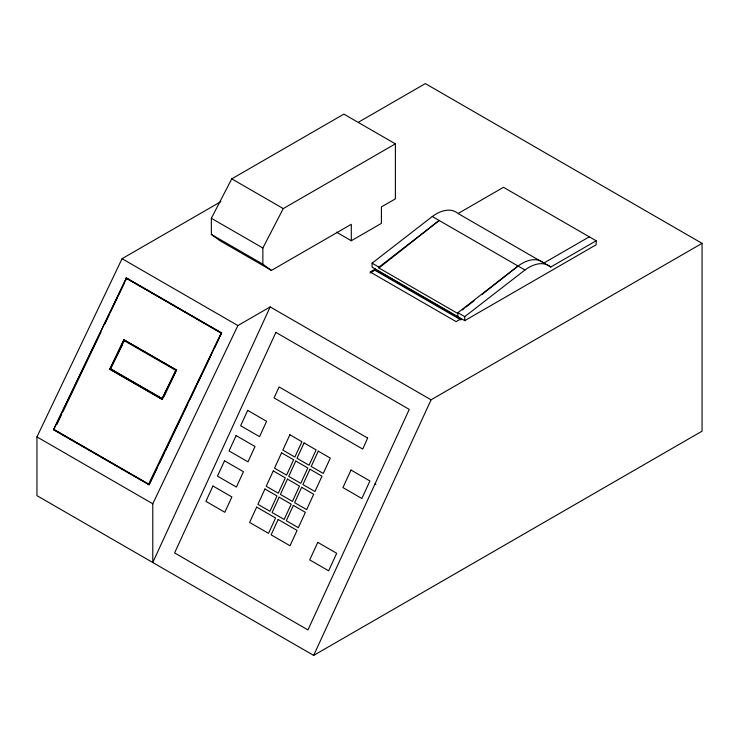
<?xml version="1.0" encoding="UTF-8"?>
<svg xmlns="http://www.w3.org/2000/svg" width="739" height="739" viewBox="0 0 739 739"><rect width="100%" height="100%" fill="white"/><g stroke="black" fill="none" stroke-linecap="round" stroke-linejoin="round"><path stroke-width="1.11" d="M270.188 306.916L152.779 562.518L152.779 503.776L237.893 325.557L270.188 306.916L431.068 399.808L702.05 243.353L702.05 431.17L313.659 655.401L36.95 495.647L36.95 436.906L122.064 258.687L220.832 201.673M313.659 655.401L431.068 399.808M53.522 429.775L126.508 277.855L53.522 429.775L149.075 484.839L157.037 468.175M56.848 424.5L61.79 414.136M62.787 412.066L100.892 332.282M104.846 323.987L109.797 313.632M110.785 311.553L117.224 298.085M118.212 296.016L124.642 282.547M125.63 280.469L126.618 278.4L220.222 332.439M109.723 369.158L162.525 399.559L109.723 369.158L123.792 339.709L176.593 370.1L123.792 339.709M110.065 369.269L124.134 339.811M123.958 340.503L175.9 370.396L162.358 398.764L110.416 368.863L124.3 340.605M110.416 368.863L122.369 344.66M162.017 398.654L175.9 370.396M162.183 399.448L176.251 369.999M163.984 396.51L176.113 371.117M148.594 484.174L54.002 429.571L148.594 484.174L221.21 333.012M221.691 332.809L149.075 484.839M159.522 462.974L164.492 452.554M165.49 450.476L171.956 436.934M172.954 434.855L182.893 414.025M183.891 411.946L187.373 404.658M189.858 399.448L196.325 385.915M197.322 383.827L211.742 353.63M214.227 348.429L219.206 338.009M220.194 335.931L221.192 333.843M351.302 240.738L351.302 224.305L271.435 270.409L219.926 240.674L211.354 234.448L211.354 218.273L231.76 178.856L343.884 114.12L395.393 143.856L395.393 198.846L381.398 206.92L381.398 223.363L351.302 240.738L336.439 232.157M271.435 270.409L262.862 264.183L262.862 248.008L283.268 208.592L395.393 143.856M378.968 267.989L439.169 220.471L378.968 267.148L378.968 267.989L457.866 313.539M462.355 309.992L464.157 308.569M465.949 307.156L474.041 300.773M482.124 294.39L518.067 266.022A39.777 22.964 -60 0 1 543.867 263.047L589.288 236.822M542.869 262.474L458.088 213.525L503.499 187.3L596.161 240.794L596.161 244.766L464.748 320.643L372.087 267.148L372.087 263.176L432.287 216.499A39.777 22.964 -60 0 1 457.469 213.017M457.866 316.671L457.866 312.699L518.067 266.022M464.748 320.643L464.748 316.671L524.949 269.994A39.777 22.964 -60 0 1 550.749 267.019L596.161 240.794M358.498 122.184L425.341 83.599L702.05 243.353M375.301 269.005L370.137 271.98L456.148 321.641L461.302 318.657M370.137 272.977L374.876 270.243L460.877 319.904L460.877 318.906L374.876 269.255L374.876 270.243M126.618 278.4L220.841 332.901M543.867 263.047L550.749 267.019M432.287 216.499L524.949 269.994M231.76 178.856L283.268 208.592M372.087 263.176L378.968 267.148M457.866 312.699L464.748 316.671M211.354 218.273L262.862 248.008M211.354 234.448L262.862 264.183M122.064 258.687L237.893 325.557M126.138 277.735L221.321 332.698M375.024 483.906L375.939 484.442M110.758 368.973L162.358 398.764M36.95 436.906L152.779 503.776M367.625 438.042L362.729 449.081L274.086 397.905L279.12 386.95L367.625 438.042M275.887 332.393L174.589 552.929L307.951 629.924L409.258 409.397L275.887 332.393M212.952 486.003L205.904 501.347L224.822 512.266L231.87 496.922L212.952 486.003M224.527 460.794L217.478 476.138L236.397 487.066L243.445 471.722L224.527 460.794M236.101 435.594L229.053 450.938L247.981 461.857L255.02 446.513L236.101 435.594M247.685 410.385L240.637 425.729L259.555 436.657L266.603 421.313L247.685 410.385M256.664 507.083L249.616 522.418L268.534 533.346L275.582 518.002L256.664 507.083M264.968 488.996L257.92 504.34L269.957 511.286L277.005 495.952L264.968 488.996M273.273 470.919L266.225 486.262L278.261 493.209L285.309 477.865L273.273 470.919M281.577 452.831L274.529 468.175L286.566 475.131L293.614 459.787L281.577 452.831M289.882 434.754L282.834 450.097L294.879 457.044L301.918 441.71L289.882 434.754M279.157 497.19L272.109 512.533L284.146 519.48L291.194 504.146L279.157 497.19M287.462 479.112L280.414 494.446L292.45 501.402L299.498 486.059L287.462 479.112M295.766 461.025L288.718 476.369L300.764 483.324L307.803 467.981L295.766 461.025M304.071 442.947L297.023 458.291L309.068 465.237L316.116 449.894L304.071 442.947M278.16 519.489L271.111 534.833L290.03 545.761L297.078 530.417L278.16 519.489M293.346 505.384L286.298 520.727L298.344 527.674L305.383 512.33L293.346 505.384M301.651 487.306L294.602 502.64L306.648 509.596L313.696 494.252L301.651 487.306M309.955 469.219L302.907 484.562L314.953 491.518L322.001 476.175L309.955 469.219M318.26 451.141L311.211 466.485L323.257 473.431L330.305 458.088L318.26 451.141M317.779 542.361L309.724 559.894L328.643 570.822L336.698 553.289L317.779 542.361M350.997 470.041L342.942 487.574L361.87 498.502L369.925 480.96L350.997 470.041"/></g></svg>
